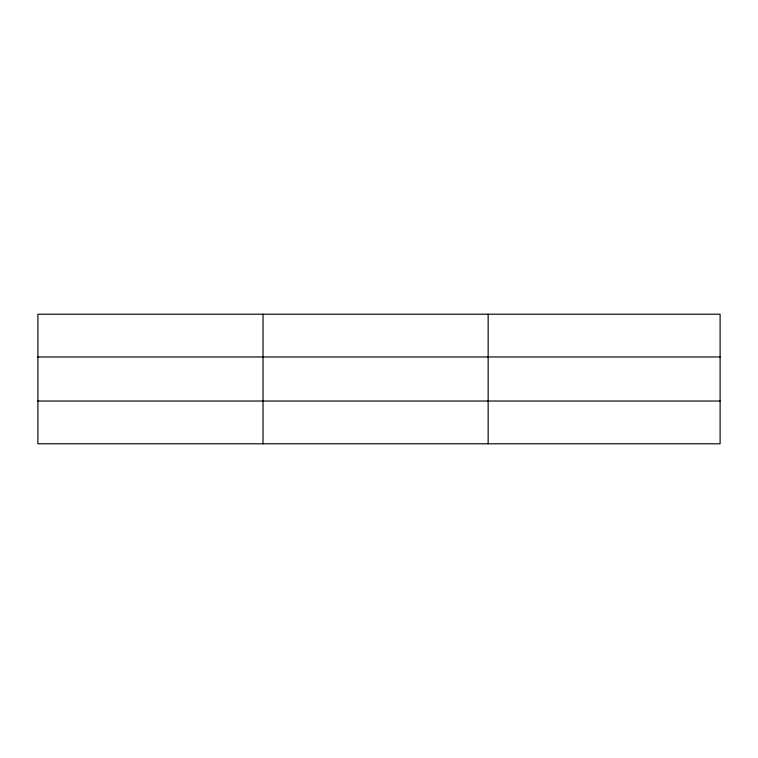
<?xml version="1.0" encoding="UTF-8"?>
<svg xmlns="http://www.w3.org/2000/svg" width="758" height="758" viewBox="0 0 758 758"><rect width="100%" height="100%" fill="white"/><g stroke="black" fill="none" stroke-linecap="round" stroke-linejoin="round"><path stroke-width="1.14" d="M263.026 314.21L263.026 443.79M488.152 314.21L488.152 443.79M720.1 356.971L720.1 314.21L37.9 314.21L37.9 443.79L720.1 443.79L720.1 356.971L37.9 356.971M37.9 401.029L720.1 401.029"/></g></svg>
